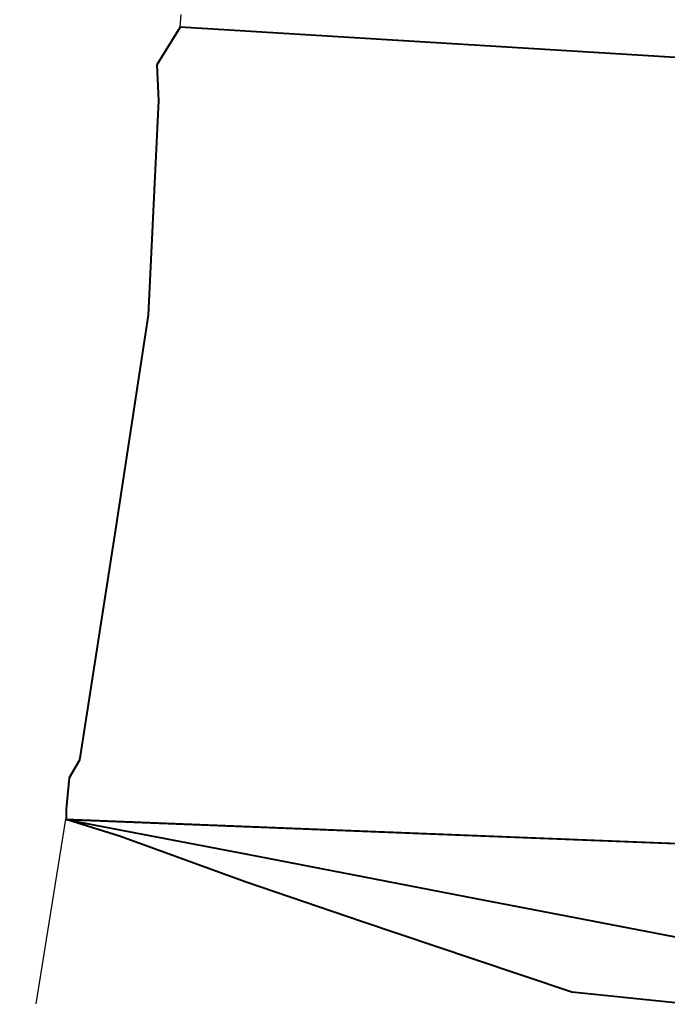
# Model space of a CAD drawing. Header units: millimetres. Extents: x 0 to 581027, y 0 to 6627194.
# Drawn here: x 580109.7 to 580357.5, y 6626037.3 to 6626410.8 of the extents above; entities that cross this region are included whole.
import ezdxf

# ---------------------------------------------------------------- set-up
doc = ezdxf.new("R2010")
doc.units = ezdxf.units.MM
doc.layers.add('ГР_Этап 1', color=7, linetype='Continuous', lineweight=70)
doc.layers.add('Этап 2.1 рабочая прорезь', color=201, linetype='Continuous', lineweight=40)
for name, color, linetype in [('Этап 2.1 верхняя бровка', 7, 'Continuous'), ('Этап 2.1 нижняя бровка', 7, 'Continuous'), ('Этап 3.2 нижняя бровка', 7, 'Continuous')]:
    doc.layers.add(name, color=color, linetype=linetype)

msp = doc.modelspace()

# ---------------------------------------------------------------- linework, layer by layer
at = {"layer": 'ГР_Этап 1', "color": 1, "lineweight": 30, "flags": 128}
msp.add_lwpolyline([(580171.04, 6626407.84), (580171.37, 6626412.75)], dxfattribs=at)
at = {"layer": 'Этап 2.1 верхняя бровка', "color": 3, "linetype": 'Continuous', "lineweight": 40, "ltscale": 8, "flags": 128}
msp.add_lwpolyline([(580574.24, 6626068.7), (580573.83, 6626058.28), (580569.83, 6626051.11), (580554.22, 6626036.68), (580532.59, 6626037.54), (580508.46, 6626034.52), (580441.88, 6626020.57), (580382.35, 6626032.96), (580320.58, 6626039.27), (580283.06, 6626051.88), (580240.61, 6626066.21), (580196.19, 6626081.31), (580153.79, 6626096.78), (580147.87, 6626098.94), (580127.54, 6626105.31)], dxfattribs=at)
at = {"layer": 'Этап 2.1 нижняя бровка', "color": 1, "lineweight": 40, "ltscale": 4}
msp.add_lwpolyline([(580576.58, 6626127.97), (580586.75, 6626382.47), (580171.04, 6626407.84), (580162.11, 6626393.51), (580162.78, 6626379.82), (580158.76, 6626297.9), (580146.33, 6626216.14), (580132.56, 6626127.9), (580128.61, 6626121.14), (580127.52, 6626109.21), (580127.54, 6626105.31), (580534.63, 6626089.21)], close=True, dxfattribs=at)
at = {"layer": 'Этап 2.1 рабочая прорезь', "color": 5}
msp.add_lwpolyline([(580127.54, 6626105.31), (580147.97, 6626101.37), (580153.93, 6626100.21), (580196.62, 6626091.98), (580241.29, 6626083.36), (580283.98, 6626075.12), (580321.71, 6626067.85), (580383.26, 6626055.97), (580443.13, 6626052.05), (580509.48, 6626060.47), (580533.61, 6626063.54), (580574.24, 6626068.7), (580576.58, 6626127.97)], dxfattribs=at)
at = {"layer": 'Этап 3.2 нижняя бровка', "color": 1, "lineweight": 30}
msp.add_lwpolyline([(580576.58, 6626127.97), (580534.6, 6626089.19), (580127.29, 6626105.37), (580109.71, 6625996.05), (580570.65, 6625977.85), (580576.58, 6626127.97)], dxfattribs=at)

doc.saveas('drawing.dxf')
